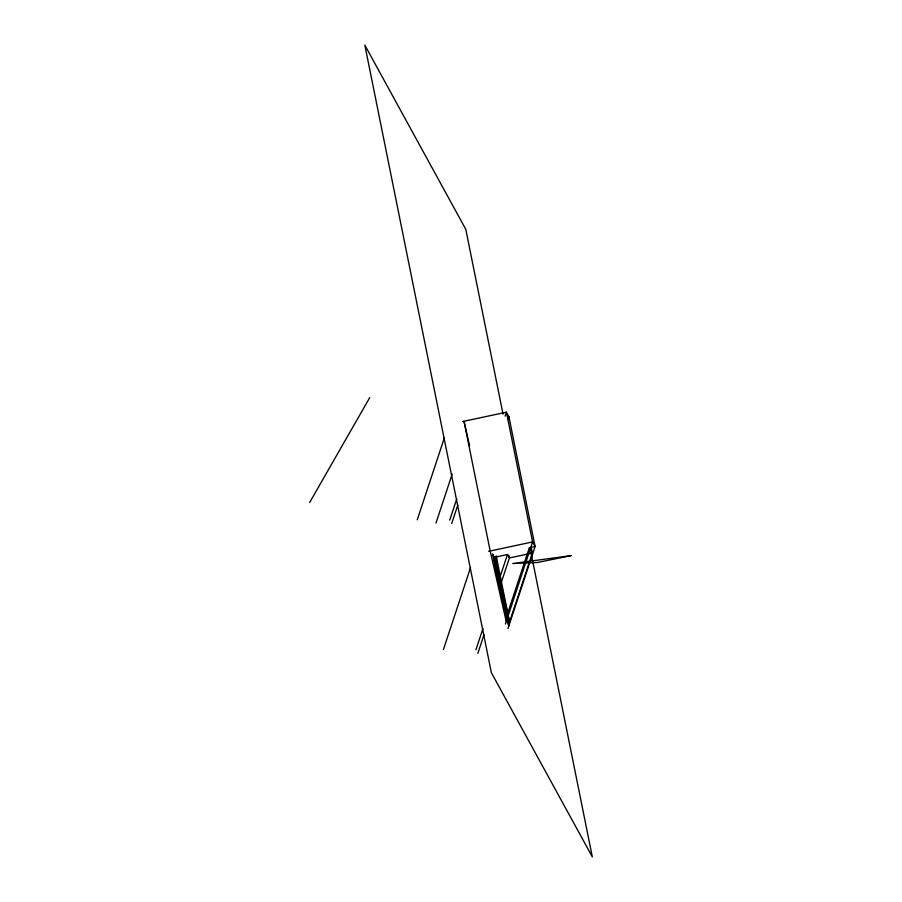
<?xml version="1.0" encoding="UTF-8"?>
<svg xmlns="http://www.w3.org/2000/svg" width="902" height="902" viewBox="0 0 902 902"><rect width="100%" height="100%" fill="white"/><g stroke="black" fill="none" stroke-linecap="round" stroke-linejoin="round"><path stroke-width="1.35" d="M417.243 519.823L444.404 437.741M435.993 523.036L452.195 474.057M449.748 520.104L456.762 498.919M451.699 523.532L457.833 504.996M505.109 416.149L506.417 412.18L462.512 421.561M508.051 419.385L508.931 416.735L506.417 412.18L532.586 541.933L535.089 546.488L507.939 628.57M443.412 649.575L470.562 567.493M475.918 649.846L482.92 628.671M498.254 582.331L507.454 554.527L493.687 557.47L498.93 580.29L500.835 583.842L509.54 622.03L496.179 555.767M477.868 653.285L483.991 634.749M500.204 585.759L509.404 557.955L508.841 555.204M505.695 619.212L529.35 547.717L535.089 546.488L508.931 416.735M505.424 624.015L532.586 541.933L488.67 551.314M508.705 624.545L532.36 553.05L531.244 547.525M309.679 502.47L369.752 397.568M494.51 558.89L493.168 554.696M507.454 554.527L509.404 557.955L532.36 553.05L529.35 547.717M469.581 445.656L464.011 421.245L490.181 550.998L506.248 621.523L492.605 553.884M503.045 414.131L465.782 229.3L364.825 45.1L491.376 672.7L592.321 856.9L530.861 552.069M495.548 557.616L500.835 583.842M494.815 556.827L508.751 626.101L494.612 557.188M494.195 556.827L498.93 580.29M571.146 555.621L537.333 562.51L512.776 563.513L571.146 555.621M495.649 560.965L493.687 557.47L495.649 560.965"/></g></svg>
